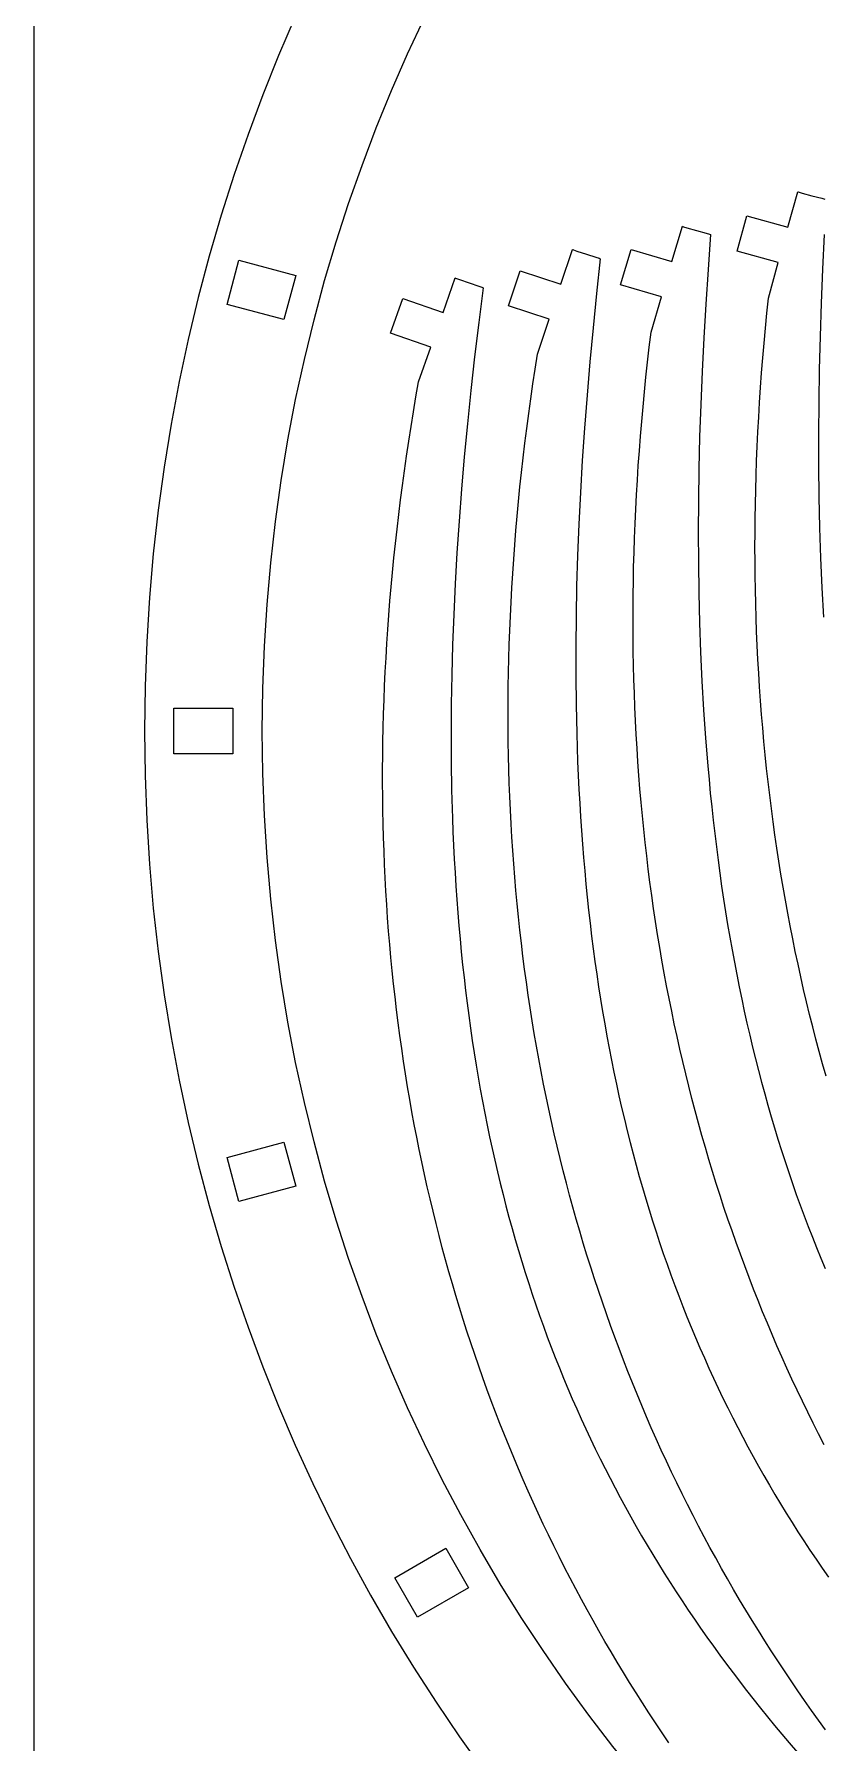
# Model space of a CAD drawing. Header units: metres. Extents: x -269 to 2726, y -36 to 1548.
# Drawn here: x 930.8 to 1038, y 80.9 to 313 of the extents above; entities that cross this region are included whole.
import ezdxf

# ---------------------------------------------------------------- set-up
doc = ezdxf.new("R2010")
doc.units = ezdxf.units.M
doc.layers.add('Page1', color=7, linetype='CONTINUOUS')

msp = doc.modelspace()

# ---------------------------------------------------------------- linework, layer by layer
at = {"layer": 'Page1'}
for points in [[(930.808216, 1488.872148), (1205.808216, 1488.872148), (1205.808216, -36.127852), (930.808216, -36.127852), (930.808216, 1488.872148)], [(1038.430542, 171.478287), (1037.962402, 173.138916), (1037.505371, 174.80661), (1037.059692, 176.481384), (1036.625244, 178.163208), (1036.202148, 179.852066), (1035.790405, 181.547974), (1035.390015, 183.250916), (1035.001099, 184.960892), (1034.623657, 186.677856), (1034.257568, 188.401855), (1033.903076, 190.132828), (1033.560181, 191.870804), (1033.22876, 193.615753), (1032.908936, 195.367691), (1032.60083, 197.126572), (1032.304321, 198.892426), (1032.019531, 200.665222), (1031.74646, 202.444946), (1031.485229, 204.231613), (1031.235718, 206.025208), (1030.998169, 207.825714), (1030.772339, 209.633118), (1030.558472, 211.447418), (1030.356567, 213.268616), (1030.166504, 215.096695), (1029.988525, 216.931641), (1029.82251, 218.773453), (1029.668579, 220.622131), (1029.526733, 222.477646), (1029.397095, 224.339996), (1029.279541, 226.209183), (1029.174072, 228.08519), (1029.080933, 229.968018), (1029, 231.857635), (1028.931396, 233.754059), (1028.875, 235.657272), (1028.831055, 237.567276), (1028.799438, 239.484039), (1028.780273, 241.407562), (1028.773438, 243.33786), (1028.779175, 245.274887), (1028.797363, 247.218658), (1028.828125, 249.169159), (1028.87146, 251.126389), (1028.927368, 253.090317), (1028.99585, 255.060959), (1029.077026, 257.0383), (1029.171021, 259.022339), (1029.277588, 261.013031), (1029.396973, 263.010406), (1029.529175, 265.014465), (1029.674194, 267.025177), (1029.832031, 269.042511), (1030.002808, 271.066498), (1030.186401, 273.097107), (1030.383057, 275.134338), (1030.592651, 277.178192), (1030.592651, 277.178192), (1031.926392, 281.99704), (1031.926392, 281.99704), (1026.336548, 283.544128), (1027.670166, 288.362976), (1033.26001, 286.815887), (1033.26001, 286.815887), (1034.59375, 291.634735), (1034.59375, 291.634735), (1034.637207, 291.609375), (1034.759644, 291.566437), (1035.196777, 291.438171), (1036.522461, 291.084503), (1037.847534, 290.739166), (1038.283813, 290.621399)], [(1038.17334, 121.37561), (1037.419067, 122.840858), (1036.675171, 124.313248), (1035.941772, 125.792763), (1035.218872, 127.279396), (1034.506592, 128.773132), (1033.804688, 130.273972), (1033.113403, 131.781906), (1032.432861, 133.296906), (1031.762817, 134.819), (1031.103516, 136.348145), (1030.454834, 137.884338), (1029.817017, 139.427597), (1029.189941, 140.977875), (1028.573608, 142.535187), (1027.96814, 144.099518), (1027.373535, 145.670853), (1026.789795, 147.249207), (1026.217041, 148.834534), (1025.655273, 150.426849), (1025.10437, 152.026138), (1024.564575, 153.632401), (1024.035889, 155.245621), (1023.51825, 156.865768), (1023.011719, 158.492874), (1022.516357, 160.126907), (1022.032166, 161.767853), (1021.559204, 163.415726), (1021.097473, 165.07048), (1020.647034, 166.732147), (1020.207947, 168.400696), (1019.780151, 170.076111), (1019.36377, 171.758408), (1018.95874, 173.44754), (1018.565186, 175.143539), (1018.183105, 176.846375), (1017.8125, 178.556046), (1017.453491, 180.272537), (1017.106018, 181.99585), (1016.770142, 183.725952), (1016.445862, 185.46286), (1016.133301, 187.206558), (1015.832397, 188.957031), (1015.543274, 190.714264), (1015.265869, 192.478271), (1015.000244, 194.249023), (1014.74646, 196.02652), (1014.504517, 197.810745), (1014.274475, 199.6017), (1014.056335, 201.399368), (1013.850159, 203.203751), (1013.655945, 205.014816), (1013.473755, 206.832581), (1013.303589, 208.657028), (1013.145569, 210.488129), (1012.999573, 212.325912), (1012.865784, 214.170334), (1012.744141, 216.021408), (1012.634705, 217.87912), (1012.537537, 219.743454), (1012.452576, 221.61441), (1012.379944, 223.491974), (1012.319641, 225.376129), (1012.271729, 227.266891), (1012.236206, 229.164215), (1012.213074, 231.06813), (1012.202454, 232.978592), (1012.204285, 234.89563), (1012.218628, 236.819199), (1012.245544, 238.749313), (1012.285095, 240.685944), (1012.337219, 242.629105), (1012.401978, 244.578766), (1012.479431, 246.534943), (1012.569641, 248.497604), (1012.672546, 250.466751), (1012.788269, 252.442368), (1012.916748, 254.424454), (1013.058105, 256.412994), (1013.212341, 258.40799), (1013.379456, 260.409424), (1013.55957, 262.417297), (1013.752563, 264.43158), (1013.958618, 266.452271), (1014.177734, 268.47937), (1014.409851, 270.512848), (1014.65509, 272.552734), (1014.65509, 272.552734), (1016.072693, 277.347565), (1016.072693, 277.347565), (1010.510681, 278.991974), (1011.928284, 283.786804), (1017.490295, 282.142395), (1017.490295, 282.142395), (1018.907898, 286.937225), (1018.907898, 286.937225), (1018.950867, 286.911133), (1019.072632, 286.866058), (1019.507324, 286.730194), (1020.82666, 286.353424), (1022.145569, 285.985046), (1022.579773, 285.85965), (1022.743713, 285.803162), (1022.743713, 285.803162), (1022.392578, 281.056213), (1022.082397, 276.376099), (1021.813232, 271.761993), (1021.585144, 267.213043), (1021.398132, 262.728424), (1021.252136, 258.307251), (1021.147217, 253.948746), (1021.083435, 249.652039), (1021.060669, 245.41629), (1021.079041, 241.240646), (1021.138489, 237.124298), (1021.239075, 233.066376), (1021.380798, 229.066055), (1021.56366, 225.122482), (1021.787659, 221.234833), (1022.052856, 217.402267), (1022.359192, 213.623932), (1022.527771, 211.754837), (1022.706726, 209.899002), (1022.895874, 208.05629), (1023.095398, 206.226608), (1023.305176, 204.409866), (1023.52533, 202.605942), (1023.755676, 200.814743), (1023.996399, 199.036148), (1024.247437, 197.270081), (1024.508789, 195.516403), (1024.780396, 193.775024), (1025.062256, 192.045837), (1025.354492, 190.328735), (1025.657104, 188.623627), (1025.969971, 186.930389), (1026.293091, 185.248932), (1026.626587, 183.579147), (1026.970459, 181.920914), (1027.324585, 180.274139), (1027.688965, 178.638733), (1028.063721, 177.014557), (1028.448853, 175.401535), (1028.844238, 173.799545), (1029.249878, 172.208496), (1029.666016, 170.628265), (1030.092407, 169.058762), (1030.529053, 167.499878), (1030.976074, 165.951508), (1031.433472, 164.413544), (1031.901123, 162.885895), (1032.37915, 161.368423), (1032.867432, 159.861053), (1033.366211, 158.363678), (1033.875244, 156.876175), (1034.394531, 155.398453), (1034.924194, 153.930405), (1035.464233, 152.471939), (1036.014648, 151.022919), (1036.575317, 149.583252), (1037.146362, 148.152847), (1037.727783, 146.731583), (1038.31958, 145.319366)], [(1038.180542, 285.815399), (1037.952148, 281.130585), (1037.76355, 276.512482), (1037.614868, 271.960266), (1037.506104, 267.473053), (1037.437378, 263.050018), (1037.408447, 258.690338), (1037.419678, 254.393158), (1037.470825, 250.157654), (1037.562134, 245.982986), (1037.693359, 241.868286), (1037.864746, 237.812744), (1038.076294, 233.815506)], [(1038.374512, 82.626076), (1037.415527, 83.944321), (1036.466431, 85.269592), (1035.527222, 86.601868), (1034.5979, 87.941147), (1033.678589, 89.287407), (1032.769287, 90.640648), (1031.870117, 92.000854), (1030.980835, 93.368019), (1030.101807, 94.742126), (1029.232788, 96.123177), (1028.374023, 97.511154), (1027.525391, 98.906052), (1026.68689, 100.307854), (1025.858765, 101.716545), (1025.040894, 103.132133), (1024.233398, 104.554596), (1023.436157, 105.983925), (1022.649353, 107.420113), (1021.872925, 108.863152), (1021.106934, 110.313019), (1020.35144, 111.769722), (1019.606445, 113.233238), (1018.872009, 114.70356), (1018.148132, 116.180679), (1017.434814, 117.664581), (1016.732178, 119.155266), (1016.040161, 120.652718), (1015.358887, 122.156929), (1014.688293, 123.667877), (1014.028503, 125.18557), (1013.379456, 126.709991), (1012.741272, 128.241119), (1012.113892, 129.778961), (1011.497437, 131.323502), (1010.891846, 132.874725), (1010.297241, 134.432632), (1009.713623, 135.997208), (1009.140991, 137.56842), (1008.579407, 139.146301), (1008.028931, 140.730804), (1007.489502, 142.321945), (1006.961243, 143.919693), (1006.444153, 145.524048), (1005.938293, 147.13501), (1005.443604, 148.752548), (1004.960205, 150.376663), (1004.488098, 152.007339), (1004.027283, 153.644592), (1003.577881, 155.288376), (1003.139832, 156.93869), (1002.713196, 158.595551), (1002.298035, 160.258911), (1001.894348, 161.928787), (1001.502197, 163.605148), (1001.121582, 165.287994), (1000.752502, 166.977325), (1000.395081, 168.673126), (1000.049255, 170.375381), (999.715149, 172.084076), (999.3927, 173.79921), (999.082031, 175.520767), (998.783142, 177.248749), (998.495972, 178.983139), (998.220703, 180.723907), (997.957275, 182.471069), (997.70575, 184.224609), (997.466125, 185.984528), (997.238464, 187.750778), (997.022766, 189.523392), (996.819153, 191.302338), (996.627502, 193.087601), (996.447998, 194.879196), (996.280579, 196.677078), (996.125366, 198.481262), (995.982239, 200.291733), (995.851379, 202.10849), (995.732727, 203.931503), (995.626404, 205.760773), (995.532349, 207.596283), (995.450623, 209.438034), (995.381226, 211.286011), (995.32428, 213.140198), (995.279724, 215.000595), (995.247681, 216.867188), (995.228088, 218.73996), (995.221008, 220.618912), (995.226501, 222.504028), (995.244568, 224.395309), (995.27533, 226.292725), (995.318665, 228.196274), (995.374695, 230.105957), (995.44342, 232.021759), (995.524902, 233.943649), (995.619202, 235.871643), (995.726257, 237.805725), (995.846191, 239.74588), (995.978943, 241.692108), (996.124634, 243.644379), (996.283264, 245.602692), (996.454834, 247.567047), (996.639404, 249.53743), (996.837036, 251.513824), (997.047668, 253.496231), (997.271423, 255.484619), (997.508301, 257.479004), (997.758362, 259.47934), (998.021606, 261.485687), (998.298035, 263.497955), (998.587708, 265.516174), (998.890686, 267.540314), (999.20697, 269.570404), (999.20697, 269.570404), (1000.791016, 274.312836), (1000.791016, 274.312836), (995.289795, 276.15036), (996.87384, 280.892792), (1002.375122, 279.055267), (1002.375122, 279.055267), (1003.959167, 283.797699), (1003.959167, 283.797699), (1004.001221, 283.770111), (1004.121338, 283.720825), (1004.551025, 283.569885), (1005.856384, 283.147308), (1007.161621, 282.733124), (1007.591187, 282.592651), (1007.753113, 282.530457), (1007.753113, 282.530457), (1007.23645, 277.798645), (1006.763184, 273.132233), (1006.333191, 268.530304), (1005.946472, 263.992096), (1005.603027, 259.516724), (1005.302856, 255.103363), (1005.045898, 250.75116), (1004.832153, 246.459305), (1004.66156, 242.226913), (1004.534241, 238.053192), (1004.450012, 233.937256), (1004.408875, 229.878311), (1004.41095, 225.875473), (1004.456055, 221.927933), (1004.54425, 218.034836), (1004.675476, 214.195343), (1004.849792, 210.408615), (1004.953064, 208.534775), (1005.067078, 206.673828), (1005.191833, 204.825638), (1005.327393, 202.990112), (1005.473633, 201.167145), (1005.630676, 199.356644), (1005.798401, 197.558487), (1005.976929, 195.772583), (1006.166138, 193.998825), (1006.366089, 192.237091), (1006.576782, 190.487305), (1006.798157, 188.749329), (1007.030334, 187.023087), (1007.273193, 185.308441), (1007.526733, 183.605331), (1007.791016, 181.91362), (1008.06604, 180.2332), (1008.351807, 178.56398), (1008.648193, 176.905853), (1008.955383, 175.258713), (1009.273193, 173.622467), (1009.601746, 171.996979), (1009.940979, 170.382172), (1010.290955, 168.777924), (1010.651611, 167.184143), (1011.022949, 165.600723), (1011.404968, 164.027542), (1011.797668, 162.464508), (1012.201111, 160.91153), (1012.615173, 159.368469), (1013.039917, 157.835251), (1013.475403, 156.311768), (1013.921509, 154.797882), (1014.378296, 153.293533), (1014.845764, 151.798584), (1015.323914, 150.312943), (1015.812683, 148.836502), (1016.312195, 147.369171), (1016.822327, 145.910812), (1017.343079, 144.461349), (1017.874512, 143.02066), (1018.416626, 141.588654), (1018.96936, 140.165222), (1019.532776, 138.750244), (1020.106812, 137.343643), (1020.691528, 135.945282), (1021.286804, 134.555084), (1021.892822, 133.172928), (1022.509399, 131.798706), (1023.136658, 130.432327), (1023.774536, 129.073685), (1024.422974, 127.722656), (1025.082153, 126.37915), (1025.751953, 125.04306), (1026.432251, 123.714287), (1027.123291, 122.392715), (1027.824951, 121.078247), (1028.537109, 119.770775), (1029.26001, 118.470192), (1029.993408, 117.176392), (1030.737549, 115.889275), (1031.492188, 114.608734), (1032.257446, 113.334663), (1033.033325, 112.066963), (1033.819824, 110.805519), (1034.616821, 109.550232), (1035.424438, 108.300995), (1036.242676, 107.057701), (1037.071533, 105.820251), (1037.911011, 104.588531), (1038.760986, 103.36245)], [(958.63501, 282.31842), (966.362366, 280.247864), (964.75769, 274.259125), (957.030334, 276.329681), (958.63501, 282.31842)], [(1017.086426, 80.862396), (1016.170593, 82.210861), (1015.264832, 83.566147), (1014.369202, 84.928246), (1013.483643, 86.29715), (1012.608276, 87.672844), (1011.743042, 89.055321), (1010.888062, 90.444565), (1010.043335, 91.840569), (1009.208862, 93.243324), (1008.384705, 94.652817), (1007.570923, 96.069031), (1006.767456, 97.491974), (1005.974426, 98.921616), (1005.191833, 100.357956), (1004.419678, 101.80098), (1003.65802, 103.250679), (1002.906921, 104.707047), (1002.166382, 106.170067), (1001.436401, 107.639725), (1000.717102, 109.11602), (1000.008423, 110.598938), (999.310425, 112.08847), (998.623108, 113.584595), (997.946594, 115.087318), (997.280823, 116.596619), (996.625916, 118.112488), (995.981812, 119.634911), (995.348572, 121.163887), (994.726257, 122.699402), (994.114868, 124.24144), (993.514404, 125.789993), (992.924988, 127.345062), (992.346619, 128.906616), (991.779297, 130.474655), (991.223083, 132.049179), (990.677979, 133.630157), (990.143982, 135.21759), (989.621216, 136.811462), (989.10968, 138.411774), (988.609375, 140.018494), (988.120361, 141.631638), (987.642639, 143.251175), (987.17627, 144.87709), (986.721313, 146.509399), (986.27771, 148.148071), (985.845581, 149.793106), (985.424927, 151.444489), (985.015747, 153.102203), (984.618103, 154.766251), (984.231995, 156.4366), (983.857544, 158.113266), (983.49469, 159.796219), (983.143494, 161.485474), (982.803955, 163.180984), (982.476196, 164.882751), (982.160156, 166.59079), (981.855896, 168.305054), (981.563477, 170.025558), (981.282837, 171.752274), (981.01416, 173.485199), (980.757324, 175.224335), (980.512451, 176.96965), (980.279541, 178.721146), (980.058655, 180.478806), (979.849792, 182.24263), (979.653015, 184.012604), (979.468323, 185.788696), (979.295715, 187.570923), (979.135315, 189.359268), (978.987061, 191.153717), (978.851074, 192.954254), (978.727356, 194.760864), (978.615845, 196.573563), (978.516724, 198.392319), (978.429932, 200.217133), (978.355469, 202.047974), (978.293457, 203.884842), (978.243896, 205.727753), (978.206787, 207.576645), (978.18219, 209.431549), (978.170166, 211.29245), (978.170654, 213.159317), (978.183777, 215.03215), (978.209534, 216.910934), (978.247925, 218.79567), (978.299011, 220.68634), (978.362793, 222.582932), (978.439392, 224.485443), (978.528748, 226.393845), (978.630859, 228.308151), (978.745911, 230.228333), (978.873779, 232.154388), (979.014587, 234.086304), (979.168396, 236.024078), (979.335083, 237.967682), (979.514832, 239.917114), (979.707581, 241.872375), (979.913452, 243.833435), (980.132385, 245.800293), (980.364441, 247.772934), (980.60968, 249.751358), (980.868103, 251.735535), (981.139771, 253.725479), (981.424683, 255.721161), (981.722839, 257.722595), (982.034363, 259.729736), (982.359253, 261.742584), (982.69751, 263.761139), (983.049133, 265.7854), (983.049133, 265.7854), (984.715759, 270.499451), (984.715759, 270.499451), (979.247437, 272.432709), (980.914001, 277.14679), (986.382324, 275.213531), (986.382324, 275.213531), (988.04895, 279.927612), (988.04895, 279.927612), (988.090515, 279.899292), (988.209717, 279.8479), (988.63678, 279.689484), (989.93457, 279.244171), (991.232361, 278.807281), (991.659424, 278.659332), (991.82019, 278.59433), (991.82019, 278.59433), (991.221069, 273.872253), (990.666382, 269.214813), (990.156128, 264.621094), (989.690308, 260.090332), (989.268799, 255.621628), (988.891602, 251.214172), (988.558777, 246.867126), (988.270142, 242.579636), (988.025757, 238.350891), (987.825562, 234.180008), (987.669495, 230.066177), (987.557556, 226.00856), (987.489746, 222.006302), (987.465942, 218.058578), (987.486206, 214.164536), (987.550415, 210.323334), (987.65863, 206.534149), (987.729187, 204.658798), (987.810669, 202.796127), (987.903198, 200.946045), (988.006653, 199.108429), (988.121094, 197.283203), (988.24646, 195.47023), (988.382813, 193.669418), (988.530151, 191.880676), (988.688354, 190.103882), (988.857544, 188.338928), (989.037659, 186.585724), (989.228699, 184.844147), (989.430664, 183.114105), (989.643555, 181.395508), (989.867371, 179.688217), (990.102112, 177.992142), (990.347778, 176.30719), (990.604309, 174.63324), (990.871765, 172.9702), (991.150085, 171.317947), (991.439331, 169.676392), (991.739502, 168.045425), (992.050476, 166.424942), (992.372375, 164.814835), (992.7052, 163.214996), (993.048828, 161.625336), (993.40332, 160.045731), (993.768738, 158.476089), (994.144958, 156.91629), (994.532043, 155.366257), (994.929993, 153.825851), (995.338806, 152.294983), (995.758423, 150.77356), (996.188904, 149.261459), (996.630188, 147.758591), (997.082336, 146.264832), (997.545288, 144.780075), (998.019043, 143.304245), (998.503662, 141.837219), (998.999084, 140.378876), (999.50531, 138.929138), (1000.022339, 137.487885), (1000.55011, 136.055023), (1001.088745, 134.630432), (1001.638184, 133.21402), (1002.198364, 131.805679), (1002.769348, 130.405289), (1003.351074, 129.012772), (1003.943604, 127.628006), (1004.546936, 126.250885), (1005.161011, 124.88131), (1005.785828, 123.519173), (1006.421387, 122.164368), (1007.067749, 120.816795), (1007.724792, 119.476349), (1008.392639, 118.142921), (1009.071228, 116.816406), (1009.760498, 115.496704), (1010.460571, 114.183701), (1011.171326, 112.877304), (1011.892761, 111.577393), (1012.625, 110.283882), (1013.36792, 108.996651), (1014.121521, 107.715591), (1014.885864, 106.44062), (1015.660889, 105.171608), (1016.446655, 103.90847), (1017.243042, 102.651085), (1018.050171, 101.399353), (1018.867981, 100.153175), (1019.696472, 98.912445), (1020.535583, 97.677055), (1021.385437, 96.446892), (1022.245911, 95.22187), (1023.117065, 94.001869), (1023.998901, 92.786781), (1024.891357, 91.576515), (1025.794434, 90.370964), (1027.632568, 87.973557), (1029.513306, 85.593742), (1031.436523, 83.230659), (1033.402222, 80.883484), (1035.4104, 78.551376)], [(949.808167, 221.472153), (957.808167, 221.472153), (957.808167, 215.272156), (949.808167, 215.272156), (949.808167, 221.472153)], [(957.030334, 160.414627), (964.757751, 162.485184), (966.362427, 156.496445), (958.63501, 154.425888), (957.030334, 160.414627)], [(979.809265, 103.306831), (986.737427, 107.306831), (989.837463, 101.937477), (982.909241, 97.937477), (979.809265, 103.306831)]]:
    msp.add_lwpolyline(points, dxfattribs=at)
msp.add_lwpolyline([(1185.308228, -5.127701, -1), (1185.308228, 441.872284), (1185.308228, 441.872284), (1185.308228, 445.872223), (1179.108154, 445.872223), (1179.108154, 453.872223), (1185.308228, 453.872223), (1185.308228, 457.872162), (1179.308228, 457.872162), (1179.308228, 457.797119), (1179.308228, 457.797119, 0.975254), (1179.308228, -21.052532), (1179.308228, -21.052532), (1179.308228, -21.127851), (1185.308228, -21.127851), (1185.308228, -17.127789), (1179.108276, -17.127789), (1179.108276, -9.127789), (1185.308228, -9.127789), (1185.308228, -5.127701)], format="xyb", dxfattribs=at)

doc.saveas('drawing.dxf')
